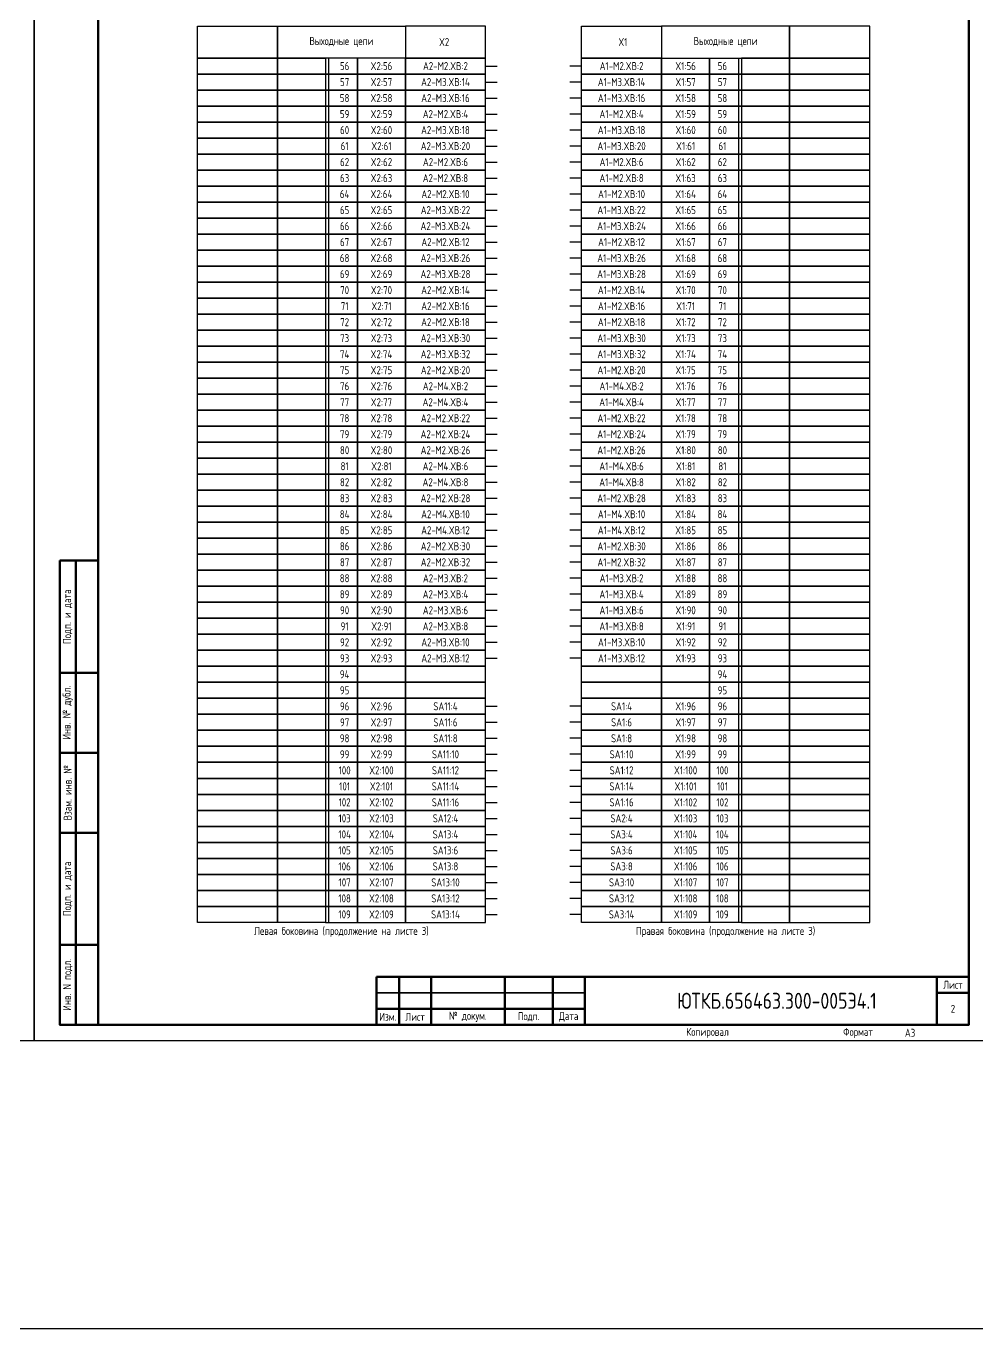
# Model space of a CAD drawing. Header units: millimetres. Extents: x -1102 to 3953, y -90 to 618.
# Drawn here: x 2814.5 to 3111.5, y -90 to 317 of the extents above; entities that cross this region are included whole.
import ezdxf

# ---------------------------------------------------------------- set-up
doc = ezdxf.new("R2010")
doc.units = ezdxf.units.MM
doc.styles.add('Gost_type_A', font='GOST_A.TTF')

# ---------------------------------------------------------------- blocks, each defined once
blk = doc.blocks.new('Штамп левый нижний')
at = {"lineweight": 50}
for points in [[(-12, 145), (-7, 145), (-7, 110), (-12, 110)], [(-7, 145), (0, 145), (0, 110), (-7, 110)], [(-12, 110), (-7, 110), (-7, 85), (-12, 85)], [(-7, 110), (0, 110), (0, 85), (-7, 85)], [(-12, 85), (-7, 85), (-7, 60), (-12, 60)], [(-7, 85), (0, 85), (0, 60), (-7, 60)], [(-12, 60), (-7, 60), (-7, 25), (-12, 25)], [(-7, 60), (0, 60), (0, 25), (-7, 25)], [(-12, 25), (-7, 25), (-7, 0), (-12, 0)], [(-7, 25), (0, 25), (0, 0), (-7, 0)]]:
    blk.add_lwpolyline(points, close=True, dxfattribs=at)
at = {"char_height": 2.5, "attachment_point": 5, "rotation": 90, "style": 'Gost_type_A'}
for s, insert, width in [('Подп. и дата', (-9.5, 127.5), 35), ('Инв. № дубл.', (-9.5, 97.5), 25), ('Взам. инв. №', (-9.5, 72.5), 25), ('Подп. и дата', (-9.5, 42.5), 35), ('Инв. N подл.', (-9.5, 12.5), 25)]:
    blk.add_mtext(s, dxfattribs=dict(at, insert=insert, width=width))
blk = doc.blocks.new('Штамп малый нижний')
at = {"lineweight": 50}
for points in [[(-185, 15), (-178, 15), (-178, 5), (-185, 5)], [(-178, 15), (-168, 15), (-168, 5), (-178, 5)], [(-168, 15), (-145, 15), (-145, 5), (-168, 5)], [(-145, 15), (-130, 15), (-130, 5), (-145, 5)], [(-130, 15), (-120, 15), (-120, 5), (-130, 5)], [(-120, 15), (-10, 15), (-10, 0), (-120, 0)], [(-10, 15), (0, 15), (0, 10), (-10, 10)], [(-10, 10), (0, 10), (0, 0), (-10, 0)], [(-185, 5), (-178, 5), (-178, 0), (-185, 0)], [(-178, 5), (-168, 5), (-168, 0), (-178, 0)], [(-168, 5), (-145, 5), (-145, 0), (-168, 0)], [(-145, 5), (-130, 5), (-130, 0), (-145, 0)], [(-130, 5), (-120, 5), (-120, 0), (-130, 0)]]:
    blk.add_lwpolyline(points, close=True, dxfattribs=at)
for points in [[(-185, 15), (-178, 15), (-178, 10), (-185, 10)], [(-178, 15), (-168, 15), (-168, 10), (-178, 10)], [(-168, 15), (-145, 15), (-145, 10), (-168, 10)], [(-145, 15), (-130, 15), (-130, 10), (-145, 10)], [(-130, 15), (-120, 15), (-120, 10), (-130, 10)], [(-185, 10), (-178, 10), (-178, 5), (-185, 5)], [(-178, 10), (-168, 10), (-168, 5), (-178, 5)], [(-168, 10), (-145, 10), (-145, 5), (-168, 5)], [(-145, 10), (-130, 10), (-130, 5), (-145, 5)], [(-130, 10), (-120, 10), (-120, 5), (-130, 5)]]:
    blk.add_lwpolyline(points, close=True)
at = {"char_height": 2.5, "style": 'Gost_type_A'}
for s, insert, width, attachment_point in [('Лист', (-5, 12.5), 10, 5), ('№ докум.', (-156.5, 2.5), 23, 5), ('Изм.', (-181.5, 2.5), 7, 5), ('Лист', (-173, 2.5), 10, 5), ('Подп.', (-137.5, 2.5), 15, 5), ('Дата', (-125, 2.5), 10, 5), ('Копировал', (-75, -2.53), 13.1202, 6), ('Формат', (-30, -2.53), 13.1202, 6)]:
    blk.add_mtext(s, dxfattribs=dict(at, insert=insert, width=width, attachment_point=attachment_point))

msp = doc.modelspace()

# ---------------------------------------------------------------- linework, layer by layer
for p, q in [((2909, 307), (2909, 37)), ((3037, 307), (3037, 37)), ((2958, 304.5), (2961.62, 304.5)), ((2988, 304.5), (2984.38, 304.5)), ((2958, 299.5), (2961.62, 299.5)), ((2988, 299.5), (2984.38, 299.5)), ((2958, 294.5), (2961.62, 294.5)), ((2988, 294.5), (2984.38, 294.5)), ((2958, 289.5), (2961.62, 289.5)), ((2988, 289.5), (2984.38, 289.5)), ((2958, 284.5), (2961.62, 284.5)), ((2988, 284.5), (2984.38, 284.5)), ((2958, 279.5), (2961.62, 279.5)), ((2988, 279.5), (2984.38, 279.5)), ((2958, 274.5), (2961.62, 274.5)), ((2988, 274.5), (2984.38, 274.5)), ((2958, 269.5), (2961.62, 269.5)), ((2988, 269.5), (2984.38, 269.5)), ((2958, 264.5), (2961.62, 264.5)), ((2988, 264.5), (2984.38, 264.5)), ((2958, 259.5), (2961.62, 259.5)), ((2988, 259.5), (2984.38, 259.5)), ((2958, 254.5), (2961.62, 254.5)), ((2988, 254.5), (2984.38, 254.5)), ((2958, 249.5), (2961.62, 249.5)), ((2988, 249.5), (2984.38, 249.5)), ((2958, 244.5), (2961.62, 244.5)), ((2988, 244.5), (2984.38, 244.5)), ((2958, 239.5), (2961.62, 239.5)), ((2988, 239.5), (2984.38, 239.5)), ((2958, 234.5), (2961.62, 234.5)), ((2988, 234.5), (2984.38, 234.5)), ((2958, 229.5), (2961.62, 229.5)), ((2988, 229.5), (2984.38, 229.5)), ((2958, 224.5), (2961.62, 224.5)), ((2988, 224.5), (2984.38, 224.5)), ((2958, 219.5), (2961.62, 219.5)), ((2988, 219.5), (2984.38, 219.5)), ((2958, 214.5), (2961.62, 214.5)), ((2988, 214.5), (2984.38, 214.5)), ((2958, 209.5), (2961.62, 209.5)), ((2988, 209.5), (2984.38, 209.5)), ((2958, 204.5), (2961.62, 204.5)), ((2988, 204.5), (2984.38, 204.5)), ((2958, 199.5), (2961.62, 199.5)), ((2988, 199.5), (2984.38, 199.5)), ((2958, 194.5), (2961.62, 194.5)), ((2988, 194.5), (2984.38, 194.5)), ((2958, 189.5), (2961.62, 189.5)), ((2988, 189.5), (2984.38, 189.5)), ((2958, 184.5), (2961.62, 184.5)), ((2988, 184.5), (2984.38, 184.5)), ((2958, 179.5), (2961.62, 179.5)), ((2988, 179.5), (2984.38, 179.5)), ((2958, 174.5), (2961.62, 174.5)), ((2988, 174.5), (2984.38, 174.5)), ((2958, 169.5), (2961.62, 169.5)), ((2988, 169.5), (2984.38, 169.5)), ((2958, 164.5), (2961.62, 164.5)), ((2988, 164.5), (2984.38, 164.5)), ((2958, 159.5), (2961.62, 159.5)), ((2988, 159.5), (2984.38, 159.5)), ((2958, 154.5), (2961.62, 154.5)), ((2988, 154.5), (2984.38, 154.5)), ((2958, 149.5), (2961.62, 149.5)), ((2988, 149.5), (2984.38, 149.5)), ((2958, 144.5), (2961.62, 144.5)), ((2988, 144.5), (2984.38, 144.5)), ((2958, 139.5), (2961.62, 139.5)), ((2988, 139.5), (2984.38, 139.5)), ((2958, 134.5), (2961.62, 134.5)), ((2988, 134.5), (2984.38, 134.5)), ((2958, 129.5), (2961.62, 129.5)), ((2988, 129.5), (2984.38, 129.5)), ((2958, 124.5), (2961.62, 124.5)), ((2988, 124.5), (2984.38, 124.5)), ((2958, 119.5), (2961.62, 119.5)), ((2988, 119.5), (2984.38, 119.5)), ((2958, 104.5), (2961.62, 104.5)), ((2988, 104.5), (2984.38, 104.5)), ((2958, 99.5), (2961.62, 99.5)), ((2988, 99.5), (2984.38, 99.5)), ((2958, 94.5), (2961.62, 94.5)), ((2988, 94.5), (2984.38, 94.5)), ((2958, 89.5), (2961.62, 89.5)), ((2988, 89.5), (2984.38, 89.5)), ((2958, 84.5), (2961.62, 84.5)), ((2988, 84.5), (2984.38, 84.5)), ((2958, 79.5), (2961.62, 79.5)), ((2988, 79.5), (2984.38, 79.5)), ((2958, 74.5), (2961.62, 74.5)), ((2988, 74.5), (2984.38, 74.5)), ((2958, 69.5), (2961.62, 69.5)), ((2988, 69.5), (2984.38, 69.5)), ((2958, 64.5), (2961.62, 64.5)), ((2988, 64.5), (2984.38, 64.5)), ((2958, 59.5), (2961.62, 59.5)), ((2988, 59.5), (2984.38, 59.5)), ((2958, 54.5), (2961.62, 54.5)), ((2988, 54.5), (2984.38, 54.5)), ((2958, 49.5), (2961.62, 49.5)), ((2988, 49.5), (2984.38, 49.5)), ((2958, 44.5), (2961.62, 44.5)), ((2988, 44.5), (2984.38, 44.5)), ((2958, 39.5), (2961.62, 39.5)), ((2988, 39.5), (2984.38, 39.5))]:
    msp.add_line(p, q)
for points in [[(-1102, 618), (3953, 618), (3953, -90), (-1102, -90)], [(2817, 420), (2817, 0), (2520, 0), (2520, 420)], [(3114, 420), (3114, 0), (2817, 0), (2817, 420)], [(2868, 317), (2893, 317), (2893, 307), (2868, 307)], [(2893, 317), (2933, 317), (2933, 307), (2893, 307)], [(2958, 317), (2933, 317), (2933, 307), (2958, 307)], [(2988, 317), (3013, 317), (3013, 307), (2988, 307)], [(3053, 317), (3013, 317), (3013, 307), (3053, 307)], [(3078, 317), (3053, 317), (3053, 307), (3078, 307)], [(2868, 307), (2893, 307), (2893, 302), (2868, 302)], [(2893, 307), (2908, 307), (2908, 302), (2893, 302)], [(2918, 307), (2908, 307), (2908, 302), (2918, 302)], [(2933, 307), (2918, 307), (2918, 302), (2933, 302)], [(2958, 307), (2933, 307), (2933, 302), (2958, 302)], [(2988, 307), (3013, 307), (3013, 302), (2988, 302)], [(3013, 307), (3028, 307), (3028, 302), (3013, 302)], [(3028, 307), (3038, 307), (3038, 302), (3028, 302)], [(3053, 307), (3038, 307), (3038, 302), (3053, 302)], [(3078, 307), (3053, 307), (3053, 302), (3078, 302)], [(2868, 302), (2893, 302), (2893, 297), (2868, 297)], [(2893, 302), (2908, 302), (2908, 297), (2893, 297)], [(2918, 302), (2908, 302), (2908, 297), (2918, 297)], [(2933, 302), (2918, 302), (2918, 297), (2933, 297)], [(2958, 302), (2933, 302), (2933, 297), (2958, 297)], [(2988, 302), (3013, 302), (3013, 297), (2988, 297)], [(3013, 302), (3028, 302), (3028, 297), (3013, 297)], [(3028, 302), (3038, 302), (3038, 297), (3028, 297)], [(3053, 302), (3038, 302), (3038, 297), (3053, 297)], [(3078, 302), (3053, 302), (3053, 297), (3078, 297)], [(2868, 297), (2893, 297), (2893, 292), (2868, 292)], [(2893, 297), (2908, 297), (2908, 292), (2893, 292)], [(2918, 297), (2908, 297), (2908, 292), (2918, 292)], [(2933, 297), (2918, 297), (2918, 292), (2933, 292)], [(2958, 297), (2933, 297), (2933, 292), (2958, 292)], [(2988, 297), (3013, 297), (3013, 292), (2988, 292)], [(3013, 297), (3028, 297), (3028, 292), (3013, 292)], [(3028, 297), (3038, 297), (3038, 292), (3028, 292)], [(3053, 297), (3038, 297), (3038, 292), (3053, 292)], [(3078, 297), (3053, 297), (3053, 292), (3078, 292)], [(2868, 292), (2893, 292), (2893, 287), (2868, 287)], [(2893, 292), (2908, 292), (2908, 287), (2893, 287)], [(2918, 292), (2908, 292), (2908, 287), (2918, 287)], [(2933, 292), (2918, 292), (2918, 287), (2933, 287)], [(2958, 292), (2933, 292), (2933, 287), (2958, 287)], [(2988, 292), (3013, 292), (3013, 287), (2988, 287)], [(3013, 292), (3028, 292), (3028, 287), (3013, 287)], [(3028, 292), (3038, 292), (3038, 287), (3028, 287)], [(3053, 292), (3038, 292), (3038, 287), (3053, 287)], [(3078, 292), (3053, 292), (3053, 287), (3078, 287)], [(2868, 287), (2893, 287), (2893, 282), (2868, 282)], [(2893, 287), (2908, 287), (2908, 282), (2893, 282)], [(2918, 287), (2908, 287), (2908, 282), (2918, 282)], [(2933, 287), (2918, 287), (2918, 282), (2933, 282)], [(2958, 287), (2933, 287), (2933, 282), (2958, 282)], [(2988, 287), (3013, 287), (3013, 282), (2988, 282)], [(3013, 287), (3028, 287), (3028, 282), (3013, 282)], [(3028, 287), (3038, 287), (3038, 282), (3028, 282)], [(3053, 287), (3038, 287), (3038, 282), (3053, 282)], [(3078, 287), (3053, 287), (3053, 282), (3078, 282)], [(2868, 282), (2893, 282), (2893, 277), (2868, 277)], [(2893, 282), (2908, 282), (2908, 277), (2893, 277)], [(2918, 282), (2908, 282), (2908, 277), (2918, 277)], [(2933, 282), (2918, 282), (2918, 277), (2933, 277)], [(2958, 282), (2933, 282), (2933, 277), (2958, 277)], [(2988, 282), (3013, 282), (3013, 277), (2988, 277)], [(3013, 282), (3028, 282), (3028, 277), (3013, 277)], [(3028, 282), (3038, 282), (3038, 277), (3028, 277)], [(3053, 282), (3038, 282), (3038, 277), (3053, 277)], [(3078, 282), (3053, 282), (3053, 277), (3078, 277)], [(2868, 277), (2893, 277), (2893, 272), (2868, 272)], [(2893, 277), (2908, 277), (2908, 272), (2893, 272)], [(2918, 277), (2908, 277), (2908, 272), (2918, 272)], [(2933, 277), (2918, 277), (2918, 272), (2933, 272)], [(2958, 277), (2933, 277), (2933, 272), (2958, 272)], [(2988, 277), (3013, 277), (3013, 272), (2988, 272)], [(3013, 277), (3028, 277), (3028, 272), (3013, 272)], [(3028, 277), (3038, 277), (3038, 272), (3028, 272)], [(3053, 277), (3038, 277), (3038, 272), (3053, 272)], [(3078, 277), (3053, 277), (3053, 272), (3078, 272)], [(2868, 272), (2893, 272), (2893, 267), (2868, 267)], [(2893, 272), (2908, 272), (2908, 267), (2893, 267)], [(2918, 272), (2908, 272), (2908, 267), (2918, 267)], [(2933, 272), (2918, 272), (2918, 267), (2933, 267)], [(2958, 272), (2933, 272), (2933, 267), (2958, 267)], [(2988, 272), (3013, 272), (3013, 267), (2988, 267)], [(3013, 272), (3028, 272), (3028, 267), (3013, 267)], [(3028, 272), (3038, 272), (3038, 267), (3028, 267)], [(3053, 272), (3038, 272), (3038, 267), (3053, 267)], [(3078, 272), (3053, 272), (3053, 267), (3078, 267)], [(2868, 267), (2893, 267), (2893, 262), (2868, 262)], [(2893, 267), (2908, 267), (2908, 262), (2893, 262)], [(2918, 267), (2908, 267), (2908, 262), (2918, 262)], [(2933, 267), (2918, 267), (2918, 262), (2933, 262)], [(2958, 267), (2933, 267), (2933, 262), (2958, 262)], [(2988, 267), (3013, 267), (3013, 262), (2988, 262)], [(3013, 267), (3028, 267), (3028, 262), (3013, 262)], [(3028, 267), (3038, 267), (3038, 262), (3028, 262)], [(3053, 267), (3038, 267), (3038, 262), (3053, 262)], [(3078, 267), (3053, 267), (3053, 262), (3078, 262)], [(2868, 262), (2893, 262), (2893, 257), (2868, 257)], [(2893, 262), (2908, 262), (2908, 257), (2893, 257)], [(2918, 262), (2908, 262), (2908, 257), (2918, 257)], [(2933, 262), (2918, 262), (2918, 257), (2933, 257)], [(2958, 262), (2933, 262), (2933, 257), (2958, 257)], [(2988, 262), (3013, 262), (3013, 257), (2988, 257)], [(3013, 262), (3028, 262), (3028, 257), (3013, 257)], [(3028, 262), (3038, 262), (3038, 257), (3028, 257)], [(3053, 262), (3038, 262), (3038, 257), (3053, 257)], [(3078, 262), (3053, 262), (3053, 257), (3078, 257)], [(2868, 257), (2893, 257), (2893, 252), (2868, 252)], [(2893, 257), (2908, 257), (2908, 252), (2893, 252)], [(2918, 257), (2908, 257), (2908, 252), (2918, 252)], [(2933, 257), (2918, 257), (2918, 252), (2933, 252)], [(2958, 257), (2933, 257), (2933, 252), (2958, 252)], [(2988, 257), (3013, 257), (3013, 252), (2988, 252)], [(3013, 257), (3028, 257), (3028, 252), (3013, 252)], [(3028, 257), (3038, 257), (3038, 252), (3028, 252)], [(3053, 257), (3038, 257), (3038, 252), (3053, 252)], [(3078, 257), (3053, 257), (3053, 252), (3078, 252)], [(2868, 252), (2893, 252), (2893, 247), (2868, 247)], [(2893, 252), (2908, 252), (2908, 247), (2893, 247)], [(2918, 252), (2908, 252), (2908, 247), (2918, 247)], [(2933, 252), (2918, 252), (2918, 247), (2933, 247)], [(2958, 252), (2933, 252), (2933, 247), (2958, 247)], [(2988, 252), (3013, 252), (3013, 247), (2988, 247)], [(3013, 252), (3028, 252), (3028, 247), (3013, 247)], [(3028, 252), (3038, 252), (3038, 247), (3028, 247)], [(3053, 252), (3038, 252), (3038, 247), (3053, 247)], [(3078, 252), (3053, 252), (3053, 247), (3078, 247)], [(2868, 247), (2893, 247), (2893, 242), (2868, 242)], [(2893, 247), (2908, 247), (2908, 242), (2893, 242)], [(2918, 247), (2908, 247), (2908, 242), (2918, 242)], [(2933, 247), (2918, 247), (2918, 242), (2933, 242)], [(2958, 247), (2933, 247), (2933, 242), (2958, 242)], [(2988, 247), (3013, 247), (3013, 242), (2988, 242)], [(3013, 247), (3028, 247), (3028, 242), (3013, 242)], [(3028, 247), (3038, 247), (3038, 242), (3028, 242)], [(3053, 247), (3038, 247), (3038, 242), (3053, 242)], [(3078, 247), (3053, 247), (3053, 242), (3078, 242)], [(2868, 242), (2893, 242), (2893, 237), (2868, 237)], [(2893, 242), (2908, 242), (2908, 237), (2893, 237)], [(2918, 242), (2908, 242), (2908, 237), (2918, 237)], [(2933, 242), (2918, 242), (2918, 237), (2933, 237)], [(2958, 242), (2933, 242), (2933, 237), (2958, 237)], [(2988, 242), (3013, 242), (3013, 237), (2988, 237)], [(3013, 242), (3028, 242), (3028, 237), (3013, 237)], [(3028, 242), (3038, 242), (3038, 237), (3028, 237)], [(3053, 242), (3038, 242), (3038, 237), (3053, 237)], [(3078, 242), (3053, 242), (3053, 237), (3078, 237)], [(2868, 237), (2893, 237), (2893, 232), (2868, 232)], [(2893, 237), (2908, 237), (2908, 232), (2893, 232)], [(2918, 237), (2908, 237), (2908, 232), (2918, 232)], [(2933, 237), (2918, 237), (2918, 232), (2933, 232)], [(2958, 237), (2933, 237), (2933, 232), (2958, 232)], [(2988, 237), (3013, 237), (3013, 232), (2988, 232)], [(3013, 237), (3028, 237), (3028, 232), (3013, 232)], [(3028, 237), (3038, 237), (3038, 232), (3028, 232)], [(3053, 237), (3038, 237), (3038, 232), (3053, 232)], [(3078, 237), (3053, 237), (3053, 232), (3078, 232)], [(2868, 232), (2893, 232), (2893, 227), (2868, 227)], [(2893, 232), (2908, 232), (2908, 227), (2893, 227)], [(2918, 232), (2908, 232), (2908, 227), (2918, 227)], [(2933, 232), (2918, 232), (2918, 227), (2933, 227)], [(2958, 232), (2933, 232), (2933, 227), (2958, 227)], [(2988, 232), (3013, 232), (3013, 227), (2988, 227)], [(3013, 232), (3028, 232), (3028, 227), (3013, 227)], [(3028, 232), (3038, 232), (3038, 227), (3028, 227)], [(3053, 232), (3038, 232), (3038, 227), (3053, 227)], [(3078, 232), (3053, 232), (3053, 227), (3078, 227)], [(2868, 227), (2893, 227), (2893, 222), (2868, 222)], [(2893, 227), (2908, 227), (2908, 222), (2893, 222)], [(2918, 227), (2908, 227), (2908, 222), (2918, 222)], [(2933, 227), (2918, 227), (2918, 222), (2933, 222)], [(2958, 227), (2933, 227), (2933, 222), (2958, 222)], [(2988, 227), (3013, 227), (3013, 222), (2988, 222)], [(3013, 227), (3028, 227), (3028, 222), (3013, 222)], [(3028, 227), (3038, 227), (3038, 222), (3028, 222)], [(3053, 227), (3038, 227), (3038, 222), (3053, 222)], [(3078, 227), (3053, 227), (3053, 222), (3078, 222)], [(2868, 222), (2893, 222), (2893, 217), (2868, 217)], [(2893, 222), (2908, 222), (2908, 217), (2893, 217)], [(2918, 222), (2908, 222), (2908, 217), (2918, 217)], [(2933, 222), (2918, 222), (2918, 217), (2933, 217)], [(2958, 222), (2933, 222), (2933, 217), (2958, 217)], [(2988, 222), (3013, 222), (3013, 217), (2988, 217)], [(3013, 222), (3028, 222), (3028, 217), (3013, 217)], [(3028, 222), (3038, 222), (3038, 217), (3028, 217)], [(3053, 222), (3038, 222), (3038, 217), (3053, 217)], [(3078, 222), (3053, 222), (3053, 217), (3078, 217)], [(2868, 217), (2893, 217), (2893, 212), (2868, 212)], [(2893, 217), (2908, 217), (2908, 212), (2893, 212)], [(2918, 217), (2908, 217), (2908, 212), (2918, 212)], [(2933, 217), (2918, 217), (2918, 212), (2933, 212)], [(2958, 217), (2933, 217), (2933, 212), (2958, 212)], [(2988, 217), (3013, 217), (3013, 212), (2988, 212)], [(3013, 217), (3028, 217), (3028, 212), (3013, 212)], [(3028, 217), (3038, 217), (3038, 212), (3028, 212)], [(3053, 217), (3038, 217), (3038, 212), (3053, 212)], [(3078, 217), (3053, 217), (3053, 212), (3078, 212)], [(2868, 212), (2893, 212), (2893, 207), (2868, 207)], [(2893, 212), (2908, 212), (2908, 207), (2893, 207)], [(2918, 212), (2908, 212), (2908, 207), (2918, 207)], [(2933, 212), (2918, 212), (2918, 207), (2933, 207)], [(2958, 212), (2933, 212), (2933, 207), (2958, 207)], [(2988, 212), (3013, 212), (3013, 207), (2988, 207)], [(3013, 212), (3028, 212), (3028, 207), (3013, 207)], [(3028, 212), (3038, 212), (3038, 207), (3028, 207)], [(3053, 212), (3038, 212), (3038, 207), (3053, 207)], [(3078, 212), (3053, 212), (3053, 207), (3078, 207)], [(2868, 207), (2893, 207), (2893, 202), (2868, 202)], [(2893, 207), (2908, 207), (2908, 202), (2893, 202)], [(2918, 207), (2908, 207), (2908, 202), (2918, 202)], [(2933, 207), (2918, 207), (2918, 202), (2933, 202)], [(2958, 207), (2933, 207), (2933, 202), (2958, 202)], [(2988, 207), (3013, 207), (3013, 202), (2988, 202)], [(3013, 207), (3028, 207), (3028, 202), (3013, 202)], [(3028, 207), (3038, 207), (3038, 202), (3028, 202)], [(3053, 207), (3038, 207), (3038, 202), (3053, 202)], [(3078, 207), (3053, 207), (3053, 202), (3078, 202)], [(2868, 202), (2893, 202), (2893, 197), (2868, 197)], [(2893, 202), (2908, 202), (2908, 197), (2893, 197)], [(2918, 202), (2908, 202), (2908, 197), (2918, 197)], [(2933, 202), (2918, 202), (2918, 197), (2933, 197)], [(2958, 202), (2933, 202), (2933, 197), (2958, 197)], [(2988, 202), (3013, 202), (3013, 197), (2988, 197)], [(3013, 202), (3028, 202), (3028, 197), (3013, 197)], [(3028, 202), (3038, 202), (3038, 197), (3028, 197)], [(3053, 202), (3038, 202), (3038, 197), (3053, 197)], [(3078, 202), (3053, 202), (3053, 197), (3078, 197)], [(2868, 197), (2893, 197), (2893, 192), (2868, 192)], [(2893, 197), (2908, 197), (2908, 192), (2893, 192)], [(2918, 197), (2908, 197), (2908, 192), (2918, 192)], [(2933, 197), (2918, 197), (2918, 192), (2933, 192)], [(2958, 197), (2933, 197), (2933, 192), (2958, 192)], [(2988, 197), (3013, 197), (3013, 192), (2988, 192)], [(3013, 197), (3028, 197), (3028, 192), (3013, 192)], [(3028, 197), (3038, 197), (3038, 192), (3028, 192)], [(3053, 197), (3038, 197), (3038, 192), (3053, 192)], [(3078, 197), (3053, 197), (3053, 192), (3078, 192)], [(2868, 192), (2893, 192), (2893, 187), (2868, 187)], [(2893, 192), (2908, 192), (2908, 187), (2893, 187)], [(2918, 192), (2908, 192), (2908, 187), (2918, 187)], [(2933, 192), (2918, 192), (2918, 187), (2933, 187)], [(2958, 192), (2933, 192), (2933, 187), (2958, 187)], [(2988, 192), (3013, 192), (3013, 187), (2988, 187)], [(3013, 192), (3028, 192), (3028, 187), (3013, 187)], [(3028, 192), (3038, 192), (3038, 187), (3028, 187)], [(3053, 192), (3038, 192), (3038, 187), (3053, 187)], [(3078, 192), (3053, 192), (3053, 187), (3078, 187)], [(2868, 187), (2893, 187), (2893, 182), (2868, 182)], [(2893, 187), (2908, 187), (2908, 182), (2893, 182)], [(2918, 187), (2908, 187), (2908, 182), (2918, 182)], [(2933, 187), (2918, 187), (2918, 182), (2933, 182)], [(2958, 187), (2933, 187), (2933, 182), (2958, 182)], [(2988, 187), (3013, 187), (3013, 182), (2988, 182)], [(3013, 187), (3028, 187), (3028, 182), (3013, 182)], [(3028, 187), (3038, 187), (3038, 182), (3028, 182)], [(3053, 187), (3038, 187), (3038, 182), (3053, 182)], [(3078, 187), (3053, 187), (3053, 182), (3078, 182)], [(2868, 182), (2893, 182), (2893, 177), (2868, 177)], [(2893, 182), (2908, 182), (2908, 177), (2893, 177)], [(2918, 182), (2908, 182), (2908, 177), (2918, 177)], [(2933, 182), (2918, 182), (2918, 177), (2933, 177)], [(2958, 182), (2933, 182), (2933, 177), (2958, 177)], [(2988, 182), (3013, 182), (3013, 177), (2988, 177)], [(3013, 182), (3028, 182), (3028, 177), (3013, 177)], [(3028, 182), (3038, 182), (3038, 177), (3028, 177)], [(3053, 182), (3038, 182), (3038, 177), (3053, 177)], [(3078, 182), (3053, 182), (3053, 177), (3078, 177)], [(2868, 177), (2893, 177), (2893, 172), (2868, 172)], [(2893, 177), (2908, 177), (2908, 172), (2893, 172)], [(2918, 177), (2908, 177), (2908, 172), (2918, 172)], [(2933, 177), (2918, 177), (2918, 172), (2933, 172)], [(2958, 177), (2933, 177), (2933, 172), (2958, 172)], [(2988, 177), (3013, 177), (3013, 172), (2988, 172)], [(3013, 177), (3028, 177), (3028, 172), (3013, 172)], [(3028, 177), (3038, 177), (3038, 172), (3028, 172)], [(3053, 177), (3038, 177), (3038, 172), (3053, 172)], [(3078, 177), (3053, 177), (3053, 172), (3078, 172)], [(2868, 172), (2893, 172), (2893, 167), (2868, 167)], [(2893, 172), (2908, 172), (2908, 167), (2893, 167)], [(2918, 172), (2908, 172), (2908, 167), (2918, 167)], [(2933, 172), (2918, 172), (2918, 167), (2933, 167)], [(2958, 172), (2933, 172), (2933, 167), (2958, 167)], [(2988, 172), (3013, 172), (3013, 167), (2988, 167)], [(3013, 172), (3028, 172), (3028, 167), (3013, 167)], [(3028, 172), (3038, 172), (3038, 167), (3028, 167)], [(3053, 172), (3038, 172), (3038, 167), (3053, 167)], [(3078, 172), (3053, 172), (3053, 167), (3078, 167)], [(2868, 167), (2893, 167), (2893, 162), (2868, 162)], [(2893, 167), (2908, 167), (2908, 162), (2893, 162)], [(2918, 167), (2908, 167), (2908, 162), (2918, 162)], [(2933, 167), (2918, 167), (2918, 162), (2933, 162)], [(2958, 167), (2933, 167), (2933, 162), (2958, 162)], [(2988, 167), (3013, 167), (3013, 162), (2988, 162)], [(3013, 167), (3028, 167), (3028, 162), (3013, 162)], [(3028, 167), (3038, 167), (3038, 162), (3028, 162)], [(3053, 167), (3038, 167), (3038, 162), (3053, 162)], [(3078, 167), (3053, 167), (3053, 162), (3078, 162)], [(2868, 162), (2893, 162), (2893, 157), (2868, 157)], [(2893, 162), (2908, 162), (2908, 157), (2893, 157)], [(2918, 162), (2908, 162), (2908, 157), (2918, 157)], [(2933, 162), (2918, 162), (2918, 157), (2933, 157)], [(2958, 162), (2933, 162), (2933, 157), (2958, 157)], [(2988, 162), (3013, 162), (3013, 157), (2988, 157)], [(3013, 162), (3028, 162), (3028, 157), (3013, 157)], [(3028, 162), (3038, 162), (3038, 157), (3028, 157)], [(3053, 162), (3038, 162), (3038, 157), (3053, 157)], [(3078, 162), (3053, 162), (3053, 157), (3078, 157)], [(2868, 157), (2893, 157), (2893, 152), (2868, 152)], [(2893, 157), (2908, 157), (2908, 152), (2893, 152)], [(2918, 157), (2908, 157), (2908, 152), (2918, 152)], [(2933, 157), (2918, 157), (2918, 152), (2933, 152)], [(2958, 157), (2933, 157), (2933, 152), (2958, 152)], [(2988, 157), (3013, 157), (3013, 152), (2988, 152)], [(3013, 157), (3028, 157), (3028, 152), (3013, 152)], [(3028, 157), (3038, 157), (3038, 152), (3028, 152)], [(3053, 157), (3038, 157), (3038, 152), (3053, 152)], [(3078, 157), (3053, 157), (3053, 152), (3078, 152)], [(2868, 152), (2893, 152), (2893, 147), (2868, 147)], [(2893, 152), (2908, 152), (2908, 147), (2893, 147)], [(2918, 152), (2908, 152), (2908, 147), (2918, 147)], [(2933, 152), (2918, 152), (2918, 147), (2933, 147)], [(2958, 152), (2933, 152), (2933, 147), (2958, 147)], [(2988, 152), (3013, 152), (3013, 147), (2988, 147)], [(3013, 152), (3028, 152), (3028, 147), (3013, 147)], [(3028, 152), (3038, 152), (3038, 147), (3028, 147)], [(3053, 152), (3038, 152), (3038, 147), (3053, 147)], [(3078, 152), (3053, 152), (3053, 147), (3078, 147)], [(2868, 147), (2893, 147), (2893, 142), (2868, 142)], [(2893, 147), (2908, 147), (2908, 142), (2893, 142)], [(2918, 147), (2908, 147), (2908, 142), (2918, 142)], [(2933, 147), (2918, 147), (2918, 142), (2933, 142)], [(2958, 147), (2933, 147), (2933, 142), (2958, 142)], [(2988, 147), (3013, 147), (3013, 142), (2988, 142)], [(3013, 147), (3028, 147), (3028, 142), (3013, 142)], [(3028, 147), (3038, 147), (3038, 142), (3028, 142)], [(3053, 147), (3038, 147), (3038, 142), (3053, 142)], [(3078, 147), (3053, 147), (3053, 142), (3078, 142)], [(2868, 142), (2893, 142), (2893, 137), (2868, 137)], [(2893, 142), (2908, 142), (2908, 137), (2893, 137)], [(2918, 142), (2908, 142), (2908, 137), (2918, 137)], [(2933, 142), (2918, 142), (2918, 137), (2933, 137)], [(2958, 142), (2933, 142), (2933, 137), (2958, 137)], [(2988, 142), (3013, 142), (3013, 137), (2988, 137)], [(3013, 142), (3028, 142), (3028, 137), (3013, 137)], [(3028, 142), (3038, 142), (3038, 137), (3028, 137)], [(3053, 142), (3038, 142), (3038, 137), (3053, 137)], [(3078, 142), (3053, 142), (3053, 137), (3078, 137)], [(2868, 137), (2893, 137), (2893, 132), (2868, 132)], [(2893, 137), (2908, 137), (2908, 132), (2893, 132)], [(2918, 137), (2908, 137), (2908, 132), (2918, 132)], [(2933, 137), (2918, 137), (2918, 132), (2933, 132)], [(2958, 137), (2933, 137), (2933, 132), (2958, 132)], [(2988, 137), (3013, 137), (3013, 132), (2988, 132)], [(3013, 137), (3028, 137), (3028, 132), (3013, 132)], [(3028, 137), (3038, 137), (3038, 132), (3028, 132)], [(3053, 137), (3038, 137), (3038, 132), (3053, 132)], [(3078, 137), (3053, 137), (3053, 132), (3078, 132)], [(2868, 132), (2893, 132), (2893, 127), (2868, 127)], [(2893, 132), (2908, 132), (2908, 127), (2893, 127)], [(2918, 132), (2908, 132), (2908, 127), (2918, 127)], [(2933, 132), (2918, 132), (2918, 127), (2933, 127)], [(2958, 132), (2933, 132), (2933, 127), (2958, 127)], [(2988, 132), (3013, 132), (3013, 127), (2988, 127)], [(3013, 132), (3028, 132), (3028, 127), (3013, 127)], [(3028, 132), (3038, 132), (3038, 127), (3028, 127)], [(3053, 132), (3038, 132), (3038, 127), (3053, 127)], [(3078, 132), (3053, 132), (3053, 127), (3078, 127)], [(2868, 127), (2893, 127), (2893, 122), (2868, 122)], [(2893, 127), (2908, 127), (2908, 122), (2893, 122)], [(2918, 127), (2908, 127), (2908, 122), (2918, 122)], [(2933, 127), (2918, 127), (2918, 122), (2933, 122)], [(2958, 127), (2933, 127), (2933, 122), (2958, 122)], [(2988, 127), (3013, 127), (3013, 122), (2988, 122)], [(3013, 127), (3028, 127), (3028, 122), (3013, 122)], [(3028, 127), (3038, 127), (3038, 122), (3028, 122)], [(3053, 127), (3038, 127), (3038, 122), (3053, 122)], [(3078, 127), (3053, 127), (3053, 122), (3078, 122)], [(2868, 122), (2893, 122), (2893, 117), (2868, 117)], [(2893, 122), (2908, 122), (2908, 117), (2893, 117)], [(2918, 122), (2908, 122), (2908, 117), (2918, 117)], [(2933, 122), (2918, 122), (2918, 117), (2933, 117)], [(2958, 122), (2933, 122), (2933, 117), (2958, 117)], [(2988, 122), (3013, 122), (3013, 117), (2988, 117)], [(3013, 122), (3028, 122), (3028, 117), (3013, 117)], [(3028, 122), (3038, 122), (3038, 117), (3028, 117)], [(3053, 122), (3038, 122), (3038, 117), (3053, 117)], [(3078, 122), (3053, 122), (3053, 117), (3078, 117)], [(2868, 117), (2893, 117), (2893, 112), (2868, 112)], [(2893, 117), (2908, 117), (2908, 112), (2893, 112)], [(2918, 117), (2908, 117), (2908, 112), (2918, 112)], [(2933, 117), (2918, 117), (2918, 112), (2933, 112)], [(2958, 117), (2933, 117), (2933, 112), (2958, 112)], [(2988, 117), (3013, 117), (3013, 112), (2988, 112)], [(3013, 117), (3028, 117), (3028, 112), (3013, 112)], [(3028, 117), (3038, 117), (3038, 112), (3028, 112)], [(3053, 117), (3038, 117), (3038, 112), (3053, 112)], [(3078, 117), (3053, 117), (3053, 112), (3078, 112)], [(2868, 112), (2893, 112), (2893, 107), (2868, 107)], [(2893, 112), (2908, 112), (2908, 107), (2893, 107)], [(2918, 112), (2908, 112), (2908, 107), (2918, 107)], [(2933, 112), (2918, 112), (2918, 107), (2933, 107)], [(2958, 112), (2933, 112), (2933, 107), (2958, 107)], [(2988, 112), (3013, 112), (3013, 107), (2988, 107)], [(3013, 112), (3028, 112), (3028, 107), (3013, 107)], [(3028, 112), (3038, 112), (3038, 107), (3028, 107)], [(3053, 112), (3038, 112), (3038, 107), (3053, 107)], [(3078, 112), (3053, 112), (3053, 107), (3078, 107)], [(2868, 107), (2893, 107), (2893, 102), (2868, 102)], [(2893, 107), (2908, 107), (2908, 102), (2893, 102)], [(2918, 107), (2908, 107), (2908, 102), (2918, 102)], [(2933, 107), (2918, 107), (2918, 102), (2933, 102)], [(2958, 107), (2933, 107), (2933, 102), (2958, 102)], [(2988, 107), (3013, 107), (3013, 102), (2988, 102)], [(3013, 107), (3028, 107), (3028, 102), (3013, 102)], [(3028, 107), (3038, 107), (3038, 102), (3028, 102)], [(3053, 107), (3038, 107), (3038, 102), (3053, 102)], [(3078, 107), (3053, 107), (3053, 102), (3078, 102)], [(2868, 102), (2893, 102), (2893, 97), (2868, 97)], [(2893, 102), (2908, 102), (2908, 97), (2893, 97)], [(2918, 102), (2908, 102), (2908, 97), (2918, 97)], [(2933, 102), (2918, 102), (2918, 97), (2933, 97)], [(2958, 102), (2933, 102), (2933, 97), (2958, 97)], [(2988, 102), (3013, 102), (3013, 97), (2988, 97)], [(3013, 102), (3028, 102), (3028, 97), (3013, 97)], [(3028, 102), (3038, 102), (3038, 97), (3028, 97)], [(3053, 102), (3038, 102), (3038, 97), (3053, 97)], [(3078, 102), (3053, 102), (3053, 97), (3078, 97)], [(2868, 97), (2893, 97), (2893, 92), (2868, 92)], [(2893, 97), (2908, 97), (2908, 92), (2893, 92)], [(2918, 97), (2908, 97), (2908, 92), (2918, 92)], [(2933, 97), (2918, 97), (2918, 92), (2933, 92)], [(2958, 97), (2933, 97), (2933, 92), (2958, 92)], [(2988, 97), (3013, 97), (3013, 92), (2988, 92)], [(3013, 97), (3028, 97), (3028, 92), (3013, 92)], [(3028, 97), (3038, 97), (3038, 92), (3028, 92)], [(3053, 97), (3038, 97), (3038, 92), (3053, 92)], [(3078, 97), (3053, 97), (3053, 92), (3078, 92)], [(2868, 92), (2893, 92), (2893, 87), (2868, 87)], [(2893, 92), (2908, 92), (2908, 87), (2893, 87)], [(2918, 92), (2908, 92), (2908, 87), (2918, 87)], [(2933, 92), (2918, 92), (2918, 87), (2933, 87)], [(2958, 92), (2933, 92), (2933, 87), (2958, 87)], [(2988, 92), (3013, 92), (3013, 87), (2988, 87)], [(3013, 92), (3028, 92), (3028, 87), (3013, 87)], [(3028, 92), (3038, 92), (3038, 87), (3028, 87)], [(3053, 92), (3038, 92), (3038, 87), (3053, 87)], [(3078, 92), (3053, 92), (3053, 87), (3078, 87)], [(2868, 87), (2893, 87), (2893, 82), (2868, 82)], [(2893, 87), (2908, 87), (2908, 82), (2893, 82)], [(2918, 87), (2908, 87), (2908, 82), (2918, 82)], [(2933, 87), (2918, 87), (2918, 82), (2933, 82)], [(2958, 87), (2933, 87), (2933, 82), (2958, 82)], [(2988, 87), (3013, 87), (3013, 82), (2988, 82)], [(3013, 87), (3028, 87), (3028, 82), (3013, 82)], [(3028, 87), (3038, 87), (3038, 82), (3028, 82)], [(3053, 87), (3038, 87), (3038, 82), (3053, 82)], [(3078, 87), (3053, 87), (3053, 82), (3078, 82)], [(2868, 82), (2893, 82), (2893, 77), (2868, 77)], [(2893, 82), (2908, 82), (2908, 77), (2893, 77)], [(2918, 82), (2908, 82), (2908, 77), (2918, 77)], [(2933, 82), (2918, 82), (2918, 77), (2933, 77)], [(2958, 82), (2933, 82), (2933, 77), (2958, 77)], [(2988, 82), (3013, 82), (3013, 77), (2988, 77)], [(3013, 82), (3028, 82), (3028, 77), (3013, 77)], [(3028, 82), (3038, 82), (3038, 77), (3028, 77)], [(3053, 82), (3038, 82), (3038, 77), (3053, 77)], [(3078, 82), (3053, 82), (3053, 77), (3078, 77)], [(2868, 77), (2893, 77), (2893, 72), (2868, 72)], [(2893, 77), (2908, 77), (2908, 72), (2893, 72)], [(2918, 77), (2908, 77), (2908, 72), (2918, 72)], [(2933, 77), (2918, 77), (2918, 72), (2933, 72)], [(2958, 77), (2933, 77), (2933, 72), (2958, 72)], [(2988, 77), (3013, 77), (3013, 72), (2988, 72)], [(3013, 77), (3028, 77), (3028, 72), (3013, 72)], [(3028, 77), (3038, 77), (3038, 72), (3028, 72)], [(3053, 77), (3038, 77), (3038, 72), (3053, 72)], [(3078, 77), (3053, 77), (3053, 72), (3078, 72)], [(2868, 72), (2893, 72), (2893, 67), (2868, 67)], [(2893, 72), (2908, 72), (2908, 67), (2893, 67)], [(2918, 72), (2908, 72), (2908, 67), (2918, 67)], [(2933, 72), (2918, 72), (2918, 67), (2933, 67)], [(2958, 72), (2933, 72), (2933, 67), (2958, 67)], [(2988, 72), (3013, 72), (3013, 67), (2988, 67)], [(3013, 72), (3028, 72), (3028, 67), (3013, 67)], [(3028, 72), (3038, 72), (3038, 67), (3028, 67)], [(3053, 72), (3038, 72), (3038, 67), (3053, 67)], [(3078, 72), (3053, 72), (3053, 67), (3078, 67)], [(2868, 67), (2893, 67), (2893, 62), (2868, 62)], [(2893, 67), (2908, 67), (2908, 62), (2893, 62)], [(2918, 67), (2908, 67), (2908, 62), (2918, 62)], [(2933, 67), (2918, 67), (2918, 62), (2933, 62)], [(2958, 67), (2933, 67), (2933, 62), (2958, 62)], [(2988, 67), (3013, 67), (3013, 62), (2988, 62)], [(3013, 67), (3028, 67), (3028, 62), (3013, 62)], [(3028, 67), (3038, 67), (3038, 62), (3028, 62)], [(3053, 67), (3038, 67), (3038, 62), (3053, 62)], [(3078, 67), (3053, 67), (3053, 62), (3078, 62)], [(2868, 62), (2893, 62), (2893, 57), (2868, 57)], [(2893, 62), (2908, 62), (2908, 57), (2893, 57)], [(2918, 62), (2908, 62), (2908, 57), (2918, 57)], [(2933, 62), (2918, 62), (2918, 57), (2933, 57)], [(2958, 62), (2933, 62), (2933, 57), (2958, 57)], [(2988, 62), (3013, 62), (3013, 57), (2988, 57)], [(3013, 62), (3028, 62), (3028, 57), (3013, 57)], [(3028, 62), (3038, 62), (3038, 57), (3028, 57)], [(3053, 62), (3038, 62), (3038, 57), (3053, 57)], [(3078, 62), (3053, 62), (3053, 57), (3078, 57)], [(2868, 57), (2893, 57), (2893, 52), (2868, 52)], [(2893, 57), (2908, 57), (2908, 52), (2893, 52)], [(2918, 57), (2908, 57), (2908, 52), (2918, 52)], [(2933, 57), (2918, 57), (2918, 52), (2933, 52)], [(2958, 57), (2933, 57), (2933, 52), (2958, 52)], [(2988, 57), (3013, 57), (3013, 52), (2988, 52)], [(3013, 57), (3028, 57), (3028, 52), (3013, 52)], [(3028, 57), (3038, 57), (3038, 52), (3028, 52)], [(3053, 57), (3038, 57), (3038, 52), (3053, 52)], [(3078, 57), (3053, 57), (3053, 52), (3078, 52)], [(2868, 52), (2893, 52), (2893, 47), (2868, 47)], [(2893, 52), (2908, 52), (2908, 47), (2893, 47)], [(2918, 52), (2908, 52), (2908, 47), (2918, 47)], [(2933, 52), (2918, 52), (2918, 47), (2933, 47)], [(2958, 52), (2933, 52), (2933, 47), (2958, 47)], [(2988, 52), (3013, 52), (3013, 47), (2988, 47)], [(3013, 52), (3028, 52), (3028, 47), (3013, 47)], [(3028, 52), (3038, 52), (3038, 47), (3028, 47)], [(3053, 52), (3038, 52), (3038, 47), (3053, 47)], [(3078, 52), (3053, 52), (3053, 47), (3078, 47)], [(2868, 47), (2893, 47), (2893, 42), (2868, 42)], [(2893, 47), (2908, 47), (2908, 42), (2893, 42)], [(2918, 47), (2908, 47), (2908, 42), (2918, 42)], [(2933, 47), (2918, 47), (2918, 42), (2933, 42)], [(2958, 47), (2933, 47), (2933, 42), (2958, 42)], [(2988, 47), (3013, 47), (3013, 42), (2988, 42)], [(3013, 47), (3028, 47), (3028, 42), (3013, 42)], [(3028, 47), (3038, 47), (3038, 42), (3028, 42)], [(3053, 47), (3038, 47), (3038, 42), (3053, 42)], [(3078, 47), (3053, 47), (3053, 42), (3078, 42)], [(2868, 42), (2893, 42), (2893, 37), (2868, 37)], [(2893, 42), (2908, 42), (2908, 37), (2893, 37)], [(2918, 42), (2908, 42), (2908, 37), (2918, 37)], [(2933, 42), (2918, 42), (2918, 37), (2933, 37)], [(2958, 42), (2933, 42), (2933, 37), (2958, 37)], [(2988, 42), (3013, 42), (3013, 37), (2988, 37)], [(3013, 42), (3028, 42), (3028, 37), (3013, 37)], [(3028, 42), (3038, 42), (3038, 37), (3028, 37)], [(3053, 42), (3038, 42), (3038, 37), (3053, 37)], [(3078, 42), (3053, 42), (3053, 37), (3078, 37)]]:
    msp.add_lwpolyline(points, close=True)
at = {"lineweight": 50}
msp.add_lwpolyline([(3109, 415), (3109, 5), (2837, 5), (2837, 415)], close=True, dxfattribs=at)

# ---------------------------------------------------------------- block references
for name, p in [('Штамп левый нижний', (2837, 5)), ('Штамп малый нижний', (3109, 5))]:
    msp.add_blockref(name, p)

# ---------------------------------------------------------------- texts
at = {"style": 'Gost_type_A'}
for s, insert, char_height, width, attachment_point in [('Выходные цепи ', (2913, 312), 2.5, 40, 5), ('Выходные цепи ', (3033, 312), 2.5, 40, 5), ('X2', (2945.09, 312), 2.5, 25, 5), ('X1', (3000.91, 312), 2.5, 25, 5), ('A2-M2.XВ:2', (2945.5, 304.5), 2.5, 25, 5), ('A1-M2.XВ:2', (3000.5, 304.5), 2.5, 25, 5), ('A2-M3.XВ:14', (2945.5, 299.5), 2.5, 25, 5), ('A1-M3.XВ:14', (3000.5, 299.5), 2.5, 25, 5), ('A2-M3.XВ:16', (2945.5, 294.5), 2.5, 25, 5), ('A1-M3.XВ:16', (3000.5, 294.5), 2.5, 25, 5), ('A2-M2.XВ:4', (2945.5, 289.5), 2.5, 25, 5), ('A1-M2.XВ:4', (3000.5, 289.5), 2.5, 25, 5), ('A2-M3.XВ:18', (2945.5, 284.5), 2.5, 25, 5), ('A1-M3.XВ:18', (3000.5, 284.5), 2.5, 25, 5), ('A2-M3.XВ:20', (2945.5, 279.5), 2.5, 25, 5), ('A1-M3.XВ:20', (3000.5, 279.5), 2.5, 25, 5), ('A2-M2.XВ:6', (2945.5, 274.5), 2.5, 25, 5), ('A1-M2.XВ:6', (3000.5, 274.5), 2.5, 25, 5), ('A2-M2.XВ:8', (2945.5, 269.5), 2.5, 25, 5), ('A1-M2.XВ:8', (3000.5, 269.5), 2.5, 25, 5), ('A2-M2.XВ:10', (2945.5, 264.5), 2.5, 25, 5), ('A1-M2.XВ:10', (3000.5, 264.5), 2.5, 25, 5), ('A2-M3.XВ:22', (2945.5, 259.5), 2.5, 25, 5), ('A1-M3.XВ:22', (3000.5, 259.5), 2.5, 25, 5), ('A2-M3.XВ:24', (2945.5, 254.5), 2.5, 25, 5), ('A1-M3.XВ:24', (3000.5, 254.5), 2.5, 25, 5), ('A2-M2.XВ:12', (2945.5, 249.5), 2.5, 25, 5), ('A1-M2.XВ:12', (3000.5, 249.5), 2.5, 25, 5), ('A2-M3.XВ:26', (2945.5, 244.5), 2.5, 25, 5), ('A1-M3.XВ:26', (3000.5, 244.5), 2.5, 25, 5), ('A2-M3.XВ:28', (2945.5, 239.5), 2.5, 25, 5), ('A1-M3.XВ:28', (3000.5, 239.5), 2.5, 25, 5), ('A2-M2.XВ:14', (2945.5, 234.5), 2.5, 25, 5), ('A1-M2.XВ:14', (3000.5, 234.5), 2.5, 25, 5), ('A2-M2.XВ:16', (2945.5, 229.5), 2.5, 25, 5), ('A1-M2.XВ:16', (3000.5, 229.5), 2.5, 25, 5), ('A2-M2.XВ:18', (2945.5, 224.5), 2.5, 25, 5), ('A1-M2.XВ:18', (3000.5, 224.5), 2.5, 25, 5), ('A2-M3.XВ:30', (2945.5, 219.5), 2.5, 25, 5), ('A1-M3.XВ:30', (3000.5, 219.5), 2.5, 25, 5), ('A2-M3.XВ:32', (2945.5, 214.5), 2.5, 25, 5), ('A1-M3.XВ:32', (3000.5, 214.5), 2.5, 25, 5), ('A2-M2.XВ:20', (2945.5, 209.5), 2.5, 25, 5), ('A1-M2.XВ:20', (3000.5, 209.5), 2.5, 25, 5), ('A2-M4.XВ:2', (2945.5, 204.5), 2.5, 25, 5), ('A1-M4.XВ:2', (3000.5, 204.5), 2.5, 25, 5), ('A2-M4.XВ:4', (2945.5, 199.5), 2.5, 25, 5), ('A1-M4.XВ:4', (3000.5, 199.5), 2.5, 25, 5), ('A2-M2.XВ:22', (2945.5, 194.5), 2.5, 25, 5), ('A1-M2.XВ:22', (3000.5, 194.5), 2.5, 25, 5), ('A2-M2.XВ:24', (2945.5, 189.5), 2.5, 25, 5), ('A1-M2.XВ:24', (3000.5, 189.5), 2.5, 25, 5), ('A2-M2.XВ:26', (2945.5, 184.5), 2.5, 25, 5), ('A1-M2.XВ:26', (3000.5, 184.5), 2.5, 25, 5), ('A2-M4.XВ:6', (2945.5, 179.5), 2.5, 25, 5), ('A1-M4.XВ:6', (3000.5, 179.5), 2.5, 25, 5), ('A2-M4.XВ:8', (2945.5, 174.5), 2.5, 25, 5), ('A1-M4.XВ:8', (3000.5, 174.5), 2.5, 25, 5), ('A2-M2.XВ:28', (2945.5, 169.5), 2.5, 25, 5), ('A1-M2.XВ:28', (3000.5, 169.5), 2.5, 25, 5), ('A2-M4.XВ:10', (2945.5, 164.5), 2.5, 25, 5), ('A1-M4.XВ:10', (3000.5, 164.5), 2.5, 25, 5), ('A2-M4.XВ:12', (2945.5, 159.5), 2.5, 25, 5), ('A1-M4.XВ:12', (3000.5, 159.5), 2.5, 25, 5), ('A2-M2.XВ:30', (2945.5, 154.5), 2.5, 25, 5), ('A1-M2.XВ:30', (3000.5, 154.5), 2.5, 25, 5), ('A2-M2.XВ:32', (2945.5, 149.5), 2.5, 25, 5), ('A1-M2.XВ:32', (3000.5, 149.5), 2.5, 25, 5), ('A2-M3.XВ:2', (2945.5, 144.5), 2.5, 25, 5), ('A1-M3.XВ:2', (3000.5, 144.5), 2.5, 25, 5), ('A2-M3.XВ:4', (2945.5, 139.5), 2.5, 25, 5), ('A1-M3.XВ:4', (3000.5, 139.5), 2.5, 25, 5), ('A2-M3.XВ:6', (2945.5, 134.5), 2.5, 25, 5), ('A1-M3.XВ:6', (3000.5, 134.5), 2.5, 25, 5), ('A2-M3.XВ:8', (2945.5, 129.5), 2.5, 25, 5), ('A1-M3.XВ:8', (3000.5, 129.5), 2.5, 25, 5), ('A2-M3.XВ:10', (2945.5, 124.5), 2.5, 25, 5), ('A1-M3.XВ:10', (3000.5, 124.5), 2.5, 25, 5), ('A2-M3.XВ:12', (2945.5, 119.5), 2.5, 25, 5), ('A1-M3.XВ:12', (3000.5, 119.5), 2.5, 25, 5), ('SA11:4', (2945.5, 104.5), 2.5, 25, 5), ('SA1:4', (3000.5, 104.5), 2.5, 25, 5), ('SA11:6', (2945.5, 99.5), 2.5, 25, 5), ('SA1:6', (3000.5, 99.5), 2.5, 25, 5), ('SA11:8', (2945.5, 94.5), 2.5, 25, 5), ('SA1:8', (3000.5, 94.5), 2.5, 25, 5), ('SA11:10', (2945.5, 89.5), 2.5, 25, 5), ('SA1:10', (3000.5, 89.5), 2.5, 25, 5), ('SA11:12', (2945.5, 84.5), 2.5, 25, 5), ('SA1:12', (3000.5, 84.5), 2.5, 25, 5), ('SA11:14', (2945.5, 79.5), 2.5, 25, 5), ('SA1:14', (3000.5, 79.5), 2.5, 25, 5), ('SA11:16', (2945.5, 74.5), 2.5, 25, 5), ('SA1:16', (3000.5, 74.5), 2.5, 25, 5), ('SA12:4', (2945.5, 69.5), 2.5, 25, 5), ('SA2:4', (3000.5, 69.5), 2.5, 25, 5), ('SA13:4', (2945.5, 64.5), 2.5, 25, 5), ('SA3:4', (3000.5, 64.5), 2.5, 25, 5), ('SA13:6', (2945.5, 59.5), 2.5, 25, 5), ('SA3:6', (3000.5, 59.5), 2.5, 25, 5), ('SA13:8', (2945.5, 54.5), 2.5, 25, 5), ('SA3:8', (3000.5, 54.5), 2.5, 25, 5), ('SA13:10', (2945.5, 49.5), 2.5, 25, 5), ('SA3:10', (3000.5, 49.5), 2.5, 25, 5), ('SA13:12', (2945.5, 44.5), 2.5, 25, 5), ('SA3:12', (3000.5, 44.5), 2.5, 25, 5), ('SA13:14', (2945.5, 39.5), 2.5, 25, 5), ('SA3:14', (3000.5, 39.5), 2.5, 25, 5), ('Левая боковина (продолжение на листе 3)', (2913, 34), 2.5, 90, 5), ('Правая боковина (продолжение на листе 3)', (3033, 34), 2.5, 90, 5), ('ЮТКБ.656463.300-005Э4.1', (3049, 12.5), 5, 120, 5), ('2', (3104, 10), 2.5, 10, 5), ('A3', (3089, 2.5), 2.5, 20, 4), ('A3', (3089, 2.5), 2.5, 20, 4)]:
    msp.add_mtext(s, dxfattribs=dict(at, insert=insert, char_height=char_height, width=width, attachment_point=attachment_point))
at = {"ltscale": 10, "char_height": 2.5, "attachment_point": 5, "style": 'Gost_type_A'}
for s, insert, width in [('56', (2914, 304.5), 8), ('X2:56', (2925.5, 304.5), 15), ('X1:56', (3020.5, 304.5), 15), ('56', (3032, 304.5), 8), ('57', (2914, 299.5), 8), ('X2:57', (2925.5, 299.5), 15), ('X1:57', (3020.5, 299.5), 15), ('57', (3032, 299.5), 8), ('58', (2914, 294.5), 8), ('X2:58', (2925.5, 294.5), 15), ('X1:58', (3020.5, 294.5), 15), ('58', (3032, 294.5), 8), ('59', (2914, 289.5), 8), ('X2:59', (2925.5, 289.5), 15), ('X1:59', (3020.5, 289.5), 15), ('59', (3032, 289.5), 8), ('60', (2914, 284.5), 8), ('X2:60', (2925.5, 284.5), 15), ('X1:60', (3020.5, 284.5), 15), ('60', (3032, 284.5), 8), ('61', (2914, 279.5), 8), ('X2:61', (2925.5, 279.5), 15), ('X1:61', (3020.5, 279.5), 15), ('61', (3032, 279.5), 8), ('62', (2914, 274.5), 8), ('X2:62', (2925.5, 274.5), 15), ('X1:62', (3020.5, 274.5), 15), ('62', (3032, 274.5), 8), ('63', (2914, 269.5), 8), ('X2:63', (2925.5, 269.5), 15), ('X1:63', (3020.5, 269.5), 15), ('63', (3032, 269.5), 8), ('64', (2914, 264.5), 8), ('X2:64', (2925.5, 264.5), 15), ('X1:64', (3020.5, 264.5), 15), ('64', (3032, 264.5), 8), ('65', (2914, 259.5), 8), ('X2:65', (2925.5, 259.5), 15), ('X1:65', (3020.5, 259.5), 15), ('65', (3032, 259.5), 8), ('66', (2914, 254.5), 8), ('X2:66', (2925.5, 254.5), 15), ('X1:66', (3020.5, 254.5), 15), ('66', (3032, 254.5), 8), ('67', (2914, 249.5), 8), ('X2:67', (2925.5, 249.5), 15), ('X1:67', (3020.5, 249.5), 15), ('67', (3032, 249.5), 8), ('68', (2914, 244.5), 8), ('X2:68', (2925.5, 244.5), 15), ('X1:68', (3020.5, 244.5), 15), ('68', (3032, 244.5), 8), ('69', (2914, 239.5), 8), ('X2:69', (2925.5, 239.5), 15), ('X1:69', (3020.5, 239.5), 15), ('69', (3032, 239.5), 8), ('70', (2914, 234.5), 8), ('X2:70', (2925.5, 234.5), 15), ('X1:70', (3020.5, 234.5), 15), ('70', (3032, 234.5), 8), ('71', (2914, 229.5), 8), ('X2:71', (2925.5, 229.5), 15), ('X1:71', (3020.5, 229.5), 15), ('71', (3032, 229.5), 8), ('72', (2914, 224.5), 8), ('X2:72', (2925.5, 224.5), 15), ('X1:72', (3020.5, 224.5), 15), ('72', (3032, 224.5), 8), ('73', (2914, 219.5), 8), ('X2:73', (2925.5, 219.5), 15), ('X1:73', (3020.5, 219.5), 15), ('73', (3032, 219.5), 8), ('74', (2914, 214.5), 8), ('X2:74', (2925.5, 214.5), 15), ('X1:74', (3020.5, 214.5), 15), ('74', (3032, 214.5), 8), ('75', (2914, 209.5), 8), ('X2:75', (2925.5, 209.5), 15), ('X1:75', (3020.5, 209.5), 15), ('75', (3032, 209.5), 8), ('76', (2914, 204.5), 8), ('X2:76', (2925.5, 204.5), 15), ('X1:76', (3020.5, 204.5), 15), ('76', (3032, 204.5), 8), ('77', (2914, 199.5), 8), ('X2:77', (2925.5, 199.5), 15), ('X1:77', (3020.5, 199.5), 15), ('77', (3032, 199.5), 8), ('78', (2914, 194.5), 8), ('X2:78', (2925.5, 194.5), 15), ('X1:78', (3020.5, 194.5), 15), ('78', (3032, 194.5), 8), ('79', (2914, 189.5), 8), ('X2:79', (2925.5, 189.5), 15), ('X1:79', (3020.5, 189.5), 15), ('79', (3032, 189.5), 8), ('80', (2914, 184.5), 8), ('X2:80', (2925.5, 184.5), 15), ('X1:80', (3020.5, 184.5), 15), ('80', (3032, 184.5), 8), ('81', (2914, 179.5), 8), ('X2:81', (2925.5, 179.5), 15), ('X1:81', (3020.5, 179.5), 15), ('81', (3032, 179.5), 8), ('82', (2914, 174.5), 8), ('X2:82', (2925.5, 174.5), 15), ('X1:82', (3020.5, 174.5), 15), ('82', (3032, 174.5), 8), ('83', (2914, 169.5), 8), ('X2:83', (2925.5, 169.5), 15), ('X1:83', (3020.5, 169.5), 15), ('83', (3032, 169.5), 8), ('84', (2914, 164.5), 8), ('X2:84', (2925.5, 164.5), 15), ('X1:84', (3020.5, 164.5), 15), ('84', (3032, 164.5), 8), ('85', (2914, 159.5), 8), ('X2:85', (2925.5, 159.5), 15), ('X1:85', (3020.5, 159.5), 15), ('85', (3032, 159.5), 8), ('86', (2914, 154.5), 8), ('X2:86', (2925.5, 154.5), 15), ('X1:86', (3020.5, 154.5), 15), ('86', (3032, 154.5), 8), ('87', (2914, 149.5), 8), ('X2:87', (2925.5, 149.5), 15), ('X1:87', (3020.5, 149.5), 15), ('87', (3032, 149.5), 8), ('88', (2914, 144.5), 8), ('X2:88', (2925.5, 144.5), 15), ('X1:88', (3020.5, 144.5), 15), ('88', (3032, 144.5), 8), ('89', (2914, 139.5), 8), ('X2:89', (2925.5, 139.5), 15), ('X1:89', (3020.5, 139.5), 15), ('89', (3032, 139.5), 8), ('90', (2914, 134.5), 8), ('X2:90', (2925.5, 134.5), 15), ('X1:90', (3020.5, 134.5), 15), ('90', (3032, 134.5), 8), ('91', (2914, 129.5), 8), ('X2:91', (2925.5, 129.5), 15), ('X1:91', (3020.5, 129.5), 15), ('91', (3032, 129.5), 8), ('92', (2914, 124.5), 8), ('X2:92', (2925.5, 124.5), 15), ('X1:92', (3020.5, 124.5), 15), ('92', (3032, 124.5), 8), ('93', (2914, 119.5), 8), ('X2:93', (2925.5, 119.5), 15), ('X1:93', (3020.5, 119.5), 15), ('93', (3032, 119.5), 8), ('94', (2914, 114.5), 8), ('94', (3032, 114.5), 8), ('95', (2914, 109.5), 8), ('95', (3032, 109.5), 8), ('96', (2914, 104.5), 8), ('X2:96', (2925.5, 104.5), 15), ('X1:96', (3020.5, 104.5), 15), ('96', (3032, 104.5), 8), ('97', (2914, 99.5), 8), ('X2:97', (2925.5, 99.5), 15), ('X1:97', (3020.5, 99.5), 15), ('97', (3032, 99.5), 8), ('98', (2914, 94.5), 8), ('X2:98', (2925.5, 94.5), 15), ('X1:98', (3020.5, 94.5), 15), ('98', (3032, 94.5), 8), ('99', (2914, 89.5), 8), ('X2:99', (2925.5, 89.5), 15), ('X1:99', (3020.5, 89.5), 15), ('99', (3032, 89.5), 8), ('100', (2914, 84.5), 8), ('X2:100', (2925.5, 84.5), 15), ('X1:100', (3020.5, 84.5), 15), ('100', (3032, 84.5), 8), ('101', (2914, 79.5), 8), ('X2:101', (2925.5, 79.5), 15), ('X1:101', (3020.5, 79.5), 15), ('101', (3032, 79.5), 8), ('102', (2914, 74.5), 8), ('X2:102', (2925.5, 74.5), 15), ('X1:102', (3020.5, 74.5), 15), ('102', (3032, 74.5), 8), ('103', (2914, 69.5), 8), ('X2:103', (2925.5, 69.5), 15), ('X1:103', (3020.5, 69.5), 15), ('103', (3032, 69.5), 8), ('104', (2914, 64.5), 8), ('X2:104', (2925.5, 64.5), 15), ('X1:104', (3020.5, 64.5), 15), ('104', (3032, 64.5), 8), ('105', (2914, 59.5), 8), ('X2:105', (2925.5, 59.5), 15), ('X1:105', (3020.5, 59.5), 15), ('105', (3032, 59.5), 8), ('106', (2914, 54.5), 8), ('X2:106', (2925.5, 54.5), 15), ('X1:106', (3020.5, 54.5), 15), ('106', (3032, 54.5), 8), ('107', (2914, 49.5), 8), ('X2:107', (2925.5, 49.5), 15), ('X1:107', (3020.5, 49.5), 15), ('107', (3032, 49.5), 8), ('108', (2914, 44.5), 8), ('X2:108', (2925.5, 44.5), 15), ('X1:108', (3020.5, 44.5), 15), ('108', (3032, 44.5), 8), ('109', (2914, 39.5), 8), ('X2:109', (2925.5, 39.5), 15), ('X1:109', (3020.5, 39.5), 15), ('109', (3032, 39.5), 8)]:
    msp.add_mtext(s, dxfattribs=dict(at, insert=insert, width=width))

doc.saveas('drawing.dxf')
